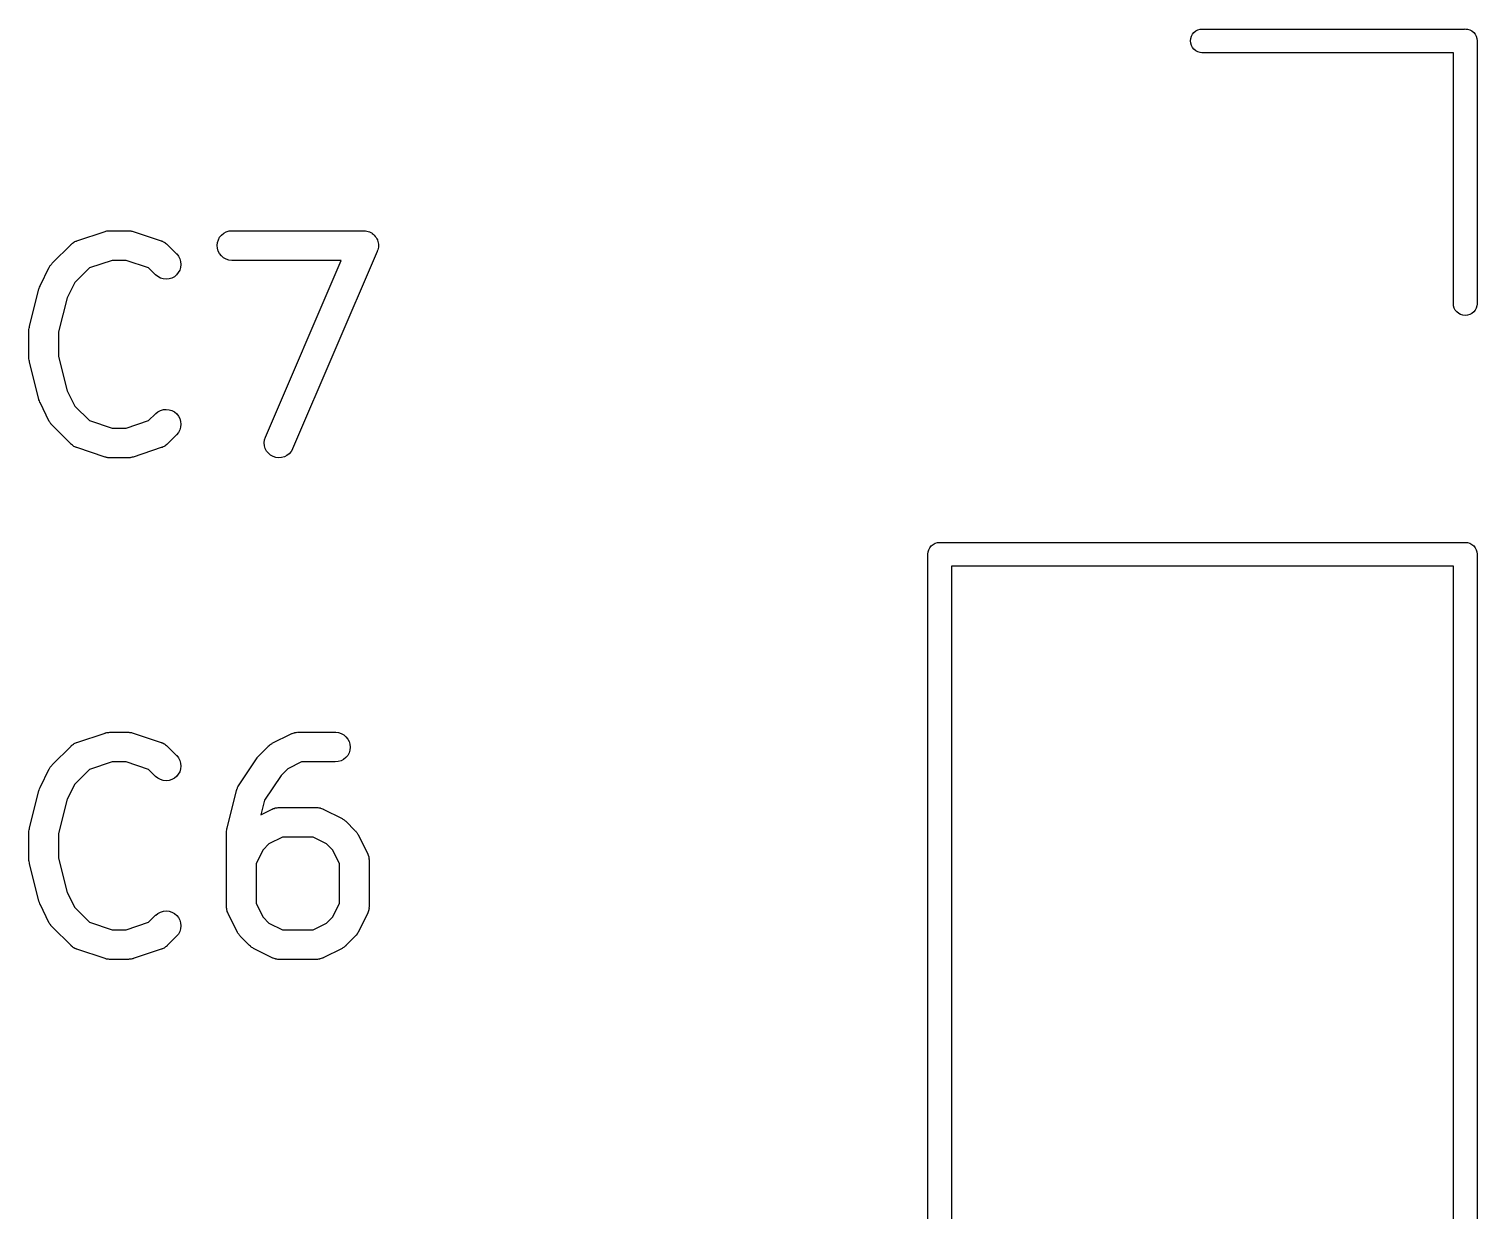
# Model space of a CAD drawing. Extents: x 108.9 to 171.3, y -114.4 to -56.8.
# Drawn here: x 118.52 to 125.85, y -91.2 to -85.22 of the extents above; entities that cross this region are included whole.
import ezdxf

# ---------------------------------------------------------------- set-up
doc = ezdxf.new("R2010")
doc.units = 0
doc.header["$MEASUREMENT"] = 0
doc.layers.add('BLACK', color=7, linetype='CONTINUOUS')

msp = doc.modelspace()

# ---------------------------------------------------------------- linework, layer by layer
at = {"layer": 'BLACK', "linetype": 'CONTINUOUS'}
for p, q in [((124.404, -85.2609), (124.41, -85.2505)), ((124.41, -85.2505), (124.417, -85.2414)), ((124.417, -85.2414), (124.427, -85.2339)), ((124.427, -85.2339), (124.437, -85.2283)), ((124.437, -85.2283), (124.448, -85.2249)), ((124.448, -85.2249), (124.457, -85.224)), ((124.457, -85.224), (125.787, -85.224)), ((125.787, -85.224), (125.79, -85.2237)), ((125.79, -85.2237), (125.793, -85.224)), ((125.793, -85.224), (125.793, -85.224)), ((125.793, -85.224), (125.802, -85.2249)), ((125.802, -85.2249), (125.813, -85.2283)), ((125.813, -85.2283), (125.823, -85.2339)), ((125.823, -85.2339), (125.833, -85.2414)), ((125.833, -85.2414), (125.84, -85.2505)), ((125.84, -85.2505), (125.846, -85.2609)), ((124.4, -85.284), (124.401, -85.2722)), ((124.401, -85.2958), (124.4, -85.284)), ((124.401, -85.2722), (124.404, -85.2609)), ((124.404, -85.3071), (124.401, -85.2958)), ((124.41, -85.3175), (124.404, -85.3071)), ((124.417, -85.3266), (124.41, -85.3175)), ((124.427, -85.3341), (124.417, -85.3266)), ((125.846, -85.2609), (125.849, -85.2722)), ((125.849, -85.2722), (125.85, -85.284)), ((125.85, -85.284), (125.85, -85.2869)), ((125.85, -85.2869), (125.85, -86.6169)), ((124.437, -85.3397), (124.427, -85.3341)), ((124.448, -85.3431), (124.437, -85.3397)), ((124.457, -85.344), (124.448, -85.3431)), ((125.73, -85.344), (124.457, -85.344)), ((125.73, -86.6169), (125.73, -85.344)), ((118.761, -86.2968), (118.904, -86.2492)), ((118.904, -86.2492), (118.905, -86.2489)), ((118.905, -86.2489), (118.909, -86.248)), ((118.909, -86.248), (118.913, -86.2468)), ((118.913, -86.2468), (118.916, -86.2465)), ((118.916, -86.2465), (118.919, -86.2459)), ((118.919, -86.2459), (118.923, -86.2458)), ((118.923, -86.2458), (118.928, -86.2454)), ((118.928, -86.2454), (119.023, -86.2454)), ((119.023, -86.2454), (119.024, -86.2454)), ((119.024, -86.2454), (119.028, -86.2459)), ((119.028, -86.2459), (119.032, -86.246)), ((119.032, -86.246), (119.035, -86.2467)), ((119.035, -86.2467), (119.038, -86.247)), ((119.038, -86.247), (119.042, -86.2483)), ((119.042, -86.2483), (119.047, -86.2492)), ((119.047, -86.2492), (119.189, -86.2968)), ((119.478, -86.2913), (119.484, -86.2784)), ((119.484, -86.2784), (119.494, -86.2672)), ((119.494, -86.2672), (119.505, -86.2579)), ((119.505, -86.2579), (119.518, -86.251)), ((119.518, -86.251), (119.532, -86.2468)), ((119.532, -86.2468), (119.547, -86.2454)), ((119.547, -86.2454), (120.213, -86.2454)), ((120.213, -86.2454), (120.214, -86.2454)), ((120.214, -86.2454), (120.215, -86.2454)), ((120.215, -86.2454), (120.215, -86.2454)), ((120.215, -86.2454), (120.222, -86.2462)), ((120.222, -86.2462), (120.229, -86.247)), ((120.229, -86.247), (120.229, -86.2471)), ((120.229, -86.2471), (120.229, -86.2471)), ((120.229, -86.2471), (120.236, -86.2493)), ((120.236, -86.2493), (120.243, -86.2514)), ((120.243, -86.2514), (120.243, -86.2516)), ((120.243, -86.2516), (120.243, -86.2517)), ((120.243, -86.2517), (120.249, -86.2551)), ((120.249, -86.2551), (120.256, -86.2585)), ((120.256, -86.2585), (120.256, -86.2587)), ((120.256, -86.2587), (120.256, -86.2588)), ((120.256, -86.2588), (120.262, -86.2634)), ((120.262, -86.2634), (120.267, -86.2679)), ((120.267, -86.2679), (120.267, -86.2681)), ((120.267, -86.2681), (120.267, -86.2683)), ((120.267, -86.2683), (120.272, -86.2739)), ((120.272, -86.2739), (120.276, -86.2793)), ((120.276, -86.2793), (120.276, -86.2795)), ((120.276, -86.2795), (120.276, -86.2797)), ((120.276, -86.2797), (120.28, -86.2861)), ((118.636, -86.4102), (118.732, -86.315)), ((118.732, -86.3142), (118.734, -86.3129)), ((118.732, -86.315), (118.732, -86.3142)), ((118.734, -86.3129), (118.736, -86.3113)), ((118.736, -86.3113), (118.74, -86.3083)), ((118.74, -86.3083), (118.744, -86.3051)), ((118.744, -86.3051), (118.746, -86.3041)), ((118.746, -86.3041), (118.748, -86.3028)), ((118.748, -86.3028), (118.752, -86.3007)), ((118.752, -86.3007), (118.757, -86.2984)), ((118.757, -86.2984), (118.759, -86.2977)), ((118.759, -86.2977), (118.761, -86.2968)), ((119.189, -86.2968), (119.19, -86.2972)), ((119.19, -86.2972), (119.192, -86.2981)), ((119.192, -86.2981), (119.195, -86.2988)), ((119.195, -86.2988), (119.199, -86.3012)), ((119.199, -86.3012), (119.204, -86.3033)), ((119.204, -86.3033), (119.205, -86.3046)), ((119.205, -86.3046), (119.207, -86.3057)), ((119.207, -86.3057), (119.211, -86.3089)), ((119.211, -86.3089), (119.216, -86.3119)), ((119.216, -86.3119), (119.217, -86.3136)), ((119.217, -86.3136), (119.219, -86.315)), ((119.219, -86.315), (119.266, -86.3626)), ((119.472, -86.3199), (119.473, -86.3053)), ((119.473, -86.3344), (119.472, -86.3199)), ((119.473, -86.3053), (119.478, -86.2913)), ((119.477, -86.3485), (119.473, -86.3344)), ((119.484, -86.3614), (119.477, -86.3485)), ((120.282, -86.3499), (119.854, -87.3499)), ((120.28, -86.2861), (120.283, -86.2923)), ((120.285, -86.3427), (120.282, -86.3494)), ((120.282, -86.3494), (120.282, -86.3497)), ((120.282, -86.3497), (120.282, -86.3499)), ((120.283, -86.2923), (120.283, -86.2925)), ((120.283, -86.2925), (120.283, -86.2928)), ((120.283, -86.2928), (120.285, -86.2995)), ((120.285, -86.2995), (120.287, -86.3063)), ((120.287, -86.336), (120.285, -86.3427)), ((120.287, -86.3063), (120.287, -86.3066)), ((120.287, -86.3066), (120.287, -86.3068)), ((120.287, -86.3068), (120.288, -86.3138)), ((120.288, -86.3285), (120.287, -86.3355)), ((120.287, -86.3355), (120.287, -86.3357)), ((120.287, -86.3357), (120.287, -86.336)), ((120.288, -86.3138), (120.288, -86.3209)), ((120.288, -86.3209), (120.288, -86.3212)), ((120.288, -86.3212), (120.288, -86.3214)), ((120.288, -86.3214), (120.288, -86.3285)), ((118.575, -86.5249), (118.622, -86.4297)), ((118.622, -86.4297), (118.623, -86.4288)), ((118.623, -86.4288), (118.625, -86.4252)), ((118.625, -86.4252), (118.627, -86.4215)), ((118.627, -86.4215), (118.629, -86.4191)), ((118.629, -86.4191), (118.631, -86.4165)), ((118.631, -86.4165), (118.634, -86.4135)), ((118.634, -86.4135), (118.636, -86.4102)), ((118.94, -86.3954), (118.825, -86.4336)), ((119.011, -86.3954), (118.94, -86.3954)), ((119.125, -86.4336), (119.011, -86.3954)), ((119.266, -86.3626), (119.267, -86.3633)), ((119.267, -86.3633), (119.276, -86.3748)), ((119.276, -86.3748), (119.283, -86.3878)), ((119.287, -86.431), (119.282, -86.4449)), ((119.283, -86.3878), (119.287, -86.4018)), ((119.287, -86.4018), (119.288, -86.4164)), ((119.288, -86.4164), (119.287, -86.431)), ((119.493, -86.3729), (119.484, -86.3614)), ((119.504, -86.3823), (119.493, -86.3729)), ((119.517, -86.3893), (119.504, -86.3823)), ((119.531, -86.3937), (119.517, -86.3893)), ((119.546, -86.3954), (119.531, -86.3937)), ((119.547, -86.3954), (119.546, -86.3954)), ((120.1, -86.3954), (119.547, -86.3954)), ((119.716, -87.2908), (120.1, -86.3954)), ((118.825, -86.4336), (118.751, -86.5077)), ((119.16, -86.4687), (119.125, -86.4336)), ((119.172, -86.4779), (119.16, -86.4687)), ((119.185, -86.4849), (119.172, -86.4779)), ((119.199, -86.4891), (119.185, -86.4849)), ((119.213, -86.4906), (119.199, -86.4891)), ((119.228, -86.4892), (119.213, -86.4906)), ((119.242, -86.4851), (119.228, -86.4892)), ((119.255, -86.4782), (119.242, -86.4851)), ((119.266, -86.469), (119.255, -86.4782)), ((119.275, -86.4578), (119.266, -86.469)), ((119.282, -86.4449), (119.275, -86.4578)), ((118.522, -86.7308), (118.569, -86.5403)), ((118.569, -86.5393), (118.57, -86.5389)), ((118.569, -86.5403), (118.569, -86.5393)), ((118.57, -86.5386), (118.572, -86.5321)), ((118.57, -86.5389), (118.57, -86.5386)), ((118.572, -86.5321), (118.575, -86.5256)), ((118.575, -86.5253), (118.575, -86.5249)), ((118.575, -86.5256), (118.575, -86.5253)), ((118.751, -86.5077), (118.713, -86.5847)), ((118.713, -86.5847), (118.669, -86.7582)), ((125.731, -86.6258), (125.73, -86.6169)), ((125.734, -86.6371), (125.731, -86.6258)), ((125.74, -86.6475), (125.734, -86.6371)), ((125.747, -86.6566), (125.74, -86.6475)), ((125.84, -86.6475), (125.833, -86.6566)), ((125.846, -86.6371), (125.84, -86.6475)), ((125.849, -86.6258), (125.846, -86.6371)), ((125.85, -86.6169), (125.849, -86.6258)), ((125.757, -86.6641), (125.747, -86.6566)), ((125.767, -86.6697), (125.757, -86.6641)), ((125.778, -86.6731), (125.767, -86.6697)), ((125.79, -86.6743), (125.778, -86.6731)), ((125.802, -86.6731), (125.79, -86.6743)), ((125.813, -86.6697), (125.802, -86.6731)), ((125.823, -86.6641), (125.813, -86.6697)), ((125.833, -86.6566), (125.823, -86.6641)), ((118.519, -86.7452), (118.52, -86.7393)), ((118.519, -86.7466), (118.519, -86.7452)), ((118.519, -86.7479), (118.519, -86.7466)), ((118.519, -86.749), (118.519, -86.7479)), ((118.519, -86.8918), (118.519, -86.749)), ((118.52, -86.7393), (118.521, -86.7334)), ((118.521, -86.7321), (118.522, -86.7308)), ((118.521, -86.7334), (118.521, -86.7321)), ((118.669, -86.7582), (118.669, -86.8826)), ((118.519, -86.8931), (118.519, -86.8918)), ((118.519, -86.8945), (118.519, -86.8931)), ((118.52, -86.9004), (118.519, -86.8945)), ((118.521, -86.9064), (118.52, -86.9004)), ((118.521, -86.9077), (118.521, -86.9064)), ((118.521, -86.909), (118.521, -86.9077)), ((118.522, -86.91), (118.521, -86.909)), ((118.569, -87.1005), (118.522, -86.91)), ((118.669, -86.8826), (118.713, -87.0561)), ((118.713, -87.0561), (118.751, -87.1331)), ((118.569, -87.1008), (118.569, -87.1005)), ((118.569, -87.1011), (118.569, -87.1008)), ((118.572, -87.1076), (118.569, -87.1011)), ((118.574, -87.1143), (118.572, -87.1076)), ((118.574, -87.1146), (118.574, -87.1143)), ((118.574, -87.1149), (118.574, -87.1146)), ((118.575, -87.1158), (118.574, -87.1149)), ((118.622, -87.2111), (118.575, -87.1158)), ((118.751, -87.1331), (118.825, -87.2072)), ((119.161, -87.1714), (119.172, -87.1622)), ((119.172, -87.1622), (119.185, -87.1555)), ((119.185, -87.1555), (119.2, -87.1514)), ((119.2, -87.1514), (119.214, -87.1501)), ((119.214, -87.1501), (119.229, -87.1517)), ((119.229, -87.1517), (119.243, -87.1561)), ((119.243, -87.1561), (119.255, -87.1631)), ((119.255, -87.1631), (119.267, -87.1725)), ((118.625, -87.2146), (118.622, -87.2111)), ((118.627, -87.2184), (118.625, -87.2146)), ((118.629, -87.2208), (118.627, -87.2184)), ((118.63, -87.2235), (118.629, -87.2208)), ((118.633, -87.2265), (118.63, -87.2235)), ((118.636, -87.2298), (118.633, -87.2265)), ((118.636, -87.2306), (118.636, -87.2298)), ((118.732, -87.3258), (118.636, -87.2306)), ((118.825, -87.2072), (118.94, -87.2454)), ((119.011, -87.2454), (119.125, -87.2072)), ((119.125, -87.2072), (119.16, -87.1721)), ((119.16, -87.1721), (119.161, -87.1714)), ((119.267, -87.1725), (119.276, -87.1839)), ((119.276, -87.1839), (119.283, -87.1968)), ((119.283, -87.1968), (119.287, -87.2108)), ((119.287, -87.2108), (119.288, -87.2254)), ((119.288, -87.2254), (119.287, -87.24)), ((118.94, -87.2454), (119.011, -87.2454)), ((119.266, -87.2782), (119.219, -87.3258)), ((119.276, -87.2669), (119.266, -87.2782)), ((119.283, -87.254), (119.276, -87.2669)), ((119.287, -87.24), (119.283, -87.254)), ((119.71, -87.3193), (119.711, -87.3048)), ((119.711, -87.3048), (119.716, -87.2908)), ((118.733, -87.3272), (118.732, -87.3258)), ((118.735, -87.3288), (118.733, -87.3272)), ((118.739, -87.3318), (118.735, -87.3288)), ((118.743, -87.3351), (118.739, -87.3318)), ((118.745, -87.3361), (118.743, -87.3351)), ((118.747, -87.3374), (118.745, -87.3361)), ((118.751, -87.3396), (118.747, -87.3374)), ((118.756, -87.342), (118.751, -87.3396)), ((118.758, -87.3426), (118.756, -87.342)), ((118.76, -87.3436), (118.758, -87.3426)), ((118.761, -87.3439), (118.76, -87.3436)), ((118.904, -87.3915), (118.761, -87.3439)), ((119.189, -87.3439), (119.047, -87.3915)), ((119.191, -87.343), (119.189, -87.3439)), ((119.194, -87.3424), (119.191, -87.343)), ((119.198, -87.34), (119.194, -87.3424)), ((119.203, -87.338), (119.198, -87.34)), ((119.205, -87.3367), (119.203, -87.338)), ((119.207, -87.3357), (119.205, -87.3367)), ((119.211, -87.3325), (119.207, -87.3357)), ((119.215, -87.3295), (119.211, -87.3325)), ((119.216, -87.3279), (119.215, -87.3295)), ((119.218, -87.3265), (119.216, -87.3279)), ((119.219, -87.3258), (119.218, -87.3265)), ((119.711, -87.3339), (119.71, -87.3193)), ((119.715, -87.348), (119.711, -87.3339)), ((119.722, -87.361), (119.715, -87.348)), ((119.731, -87.3725), (119.722, -87.361)), ((119.742, -87.382), (119.731, -87.3725)), ((119.755, -87.3891), (119.742, -87.382)), ((119.825, -87.3837), (119.812, -87.3903)), ((119.836, -87.3747), (119.825, -87.3837)), ((119.846, -87.3636), (119.836, -87.3747)), ((119.853, -87.3509), (119.846, -87.3636)), ((119.854, -87.3499), (119.853, -87.3509)), ((118.908, -87.3925), (118.904, -87.3915)), ((118.912, -87.3937), (118.908, -87.3925)), ((118.915, -87.3941), (118.912, -87.3937)), ((118.918, -87.3948), (118.915, -87.3941)), ((118.922, -87.3949), (118.918, -87.3948)), ((118.927, -87.3954), (118.922, -87.3949)), ((118.928, -87.3954), (118.927, -87.3954)), ((119.023, -87.3954), (118.928, -87.3954)), ((119.027, -87.395), (119.023, -87.3954)), ((119.031, -87.3949), (119.027, -87.395)), ((119.034, -87.3943), (119.031, -87.3949)), ((119.037, -87.394), (119.034, -87.3943)), ((119.041, -87.3927), (119.037, -87.394)), ((119.046, -87.3919), (119.041, -87.3927)), ((119.047, -87.3915), (119.046, -87.3919)), ((119.769, -87.3936), (119.755, -87.3891)), ((119.783, -87.3954), (119.769, -87.3936)), ((119.798, -87.3942), (119.783, -87.3954)), ((119.812, -87.3903), (119.798, -87.3942)), ((123.107, -87.8283), (123.118, -87.8249)), ((123.118, -87.8249), (123.127, -87.824)), ((123.127, -87.824), (123.13, -87.8237)), ((123.13, -87.8237), (123.133, -87.824)), ((123.133, -87.824), (125.787, -87.824)), ((125.787, -87.824), (125.79, -87.8237)), ((125.79, -87.8237), (125.793, -87.824)), ((125.793, -87.824), (125.793, -87.824)), ((125.793, -87.824), (125.802, -87.8249)), ((125.802, -87.8249), (125.813, -87.8283)), ((123.07, -87.884), (123.071, -87.8722)), ((123.07, -87.8869), (123.07, -87.884)), ((123.07, -95.561), (123.07, -87.8869)), ((123.071, -87.8722), (123.074, -87.8609)), ((123.074, -87.8609), (123.08, -87.8505)), ((123.08, -87.8505), (123.087, -87.8414)), ((123.087, -87.8414), (123.097, -87.8339)), ((123.097, -87.8339), (123.107, -87.8283)), ((125.813, -87.8283), (125.823, -87.8339)), ((125.823, -87.8339), (125.833, -87.8414)), ((125.833, -87.8414), (125.84, -87.8505)), ((125.84, -87.8505), (125.846, -87.8609)), ((125.846, -87.8609), (125.849, -87.8722)), ((125.849, -87.8722), (125.85, -87.884)), ((125.85, -87.884), (125.85, -87.8869)), ((125.85, -87.8869), (125.85, -95.5611)), ((123.19, -87.944), (123.19, -95.504)), ((125.73, -87.944), (123.19, -87.944)), ((125.73, -95.504), (125.73, -87.944)), ((118.734, -88.8529), (118.736, -88.8513)), ((118.736, -88.8513), (118.74, -88.8483)), ((118.74, -88.8483), (118.744, -88.8451)), ((118.744, -88.8451), (118.746, -88.8441)), ((118.746, -88.8441), (118.748, -88.8428)), ((118.748, -88.8428), (118.752, -88.8407)), ((118.752, -88.8407), (118.757, -88.8384)), ((118.757, -88.8384), (118.759, -88.8377)), ((118.759, -88.8377), (118.761, -88.8368)), ((118.761, -88.8368), (118.904, -88.7892)), ((118.904, -88.7892), (118.905, -88.7889)), ((118.905, -88.7889), (118.909, -88.788)), ((118.909, -88.788), (118.913, -88.7868)), ((118.913, -88.7868), (118.916, -88.7865)), ((118.916, -88.7865), (118.919, -88.7859)), ((118.919, -88.7859), (118.923, -88.7858)), ((118.923, -88.7858), (118.928, -88.7854)), ((118.928, -88.7854), (119.023, -88.7854)), ((119.023, -88.7854), (119.024, -88.7854)), ((119.024, -88.7854), (119.028, -88.7859)), ((119.028, -88.7859), (119.032, -88.786)), ((119.032, -88.786), (119.035, -88.7867)), ((119.035, -88.7867), (119.038, -88.787)), ((119.038, -88.787), (119.042, -88.7883)), ((119.042, -88.7883), (119.047, -88.7892)), ((119.047, -88.7892), (119.189, -88.8368)), ((119.189, -88.8368), (119.19, -88.8372)), ((119.19, -88.8372), (119.192, -88.8381)), ((119.192, -88.8381), (119.195, -88.8388)), ((119.195, -88.8388), (119.199, -88.8412)), ((119.199, -88.8412), (119.204, -88.8433)), ((119.204, -88.8433), (119.205, -88.8446)), ((119.205, -88.8446), (119.207, -88.8457)), ((119.207, -88.8457), (119.211, -88.8489)), ((119.211, -88.8489), (119.216, -88.8519)), ((119.732, -88.8542), (119.736, -88.8516)), ((119.736, -88.8516), (119.739, -88.8487)), ((119.739, -88.8487), (119.741, -88.847)), ((119.741, -88.847), (119.744, -88.8451)), ((119.744, -88.8451), (119.748, -88.8432)), ((119.748, -88.8432), (119.751, -88.8409)), ((119.751, -88.8409), (119.846, -88.7933)), ((119.846, -88.7933), (119.847, -88.7928)), ((119.847, -88.7928), (119.849, -88.7921)), ((119.849, -88.7921), (119.851, -88.791)), ((119.851, -88.791), (119.856, -88.7896)), ((119.856, -88.7896), (119.861, -88.7878)), ((119.861, -88.7878), (119.863, -88.7874)), ((119.863, -88.7874), (119.865, -88.7868)), ((119.865, -88.7868), (119.871, -88.7863)), ((119.871, -88.7863), (119.876, -88.7855)), ((119.876, -88.7855), (119.878, -88.7856)), ((119.878, -88.7856), (119.88, -88.7854)), ((119.88, -88.7854), (120.07, -88.7854)), ((120.07, -88.7854), (120.072, -88.7854)), ((120.072, -88.7854), (120.086, -88.787)), ((120.086, -88.787), (120.1, -88.7914)), ((120.1, -88.7914), (120.113, -88.7985)), ((120.113, -88.7985), (120.124, -88.8079)), ((120.124, -88.8079), (120.133, -88.8193)), ((120.133, -88.8193), (120.14, -88.8323)), ((120.14, -88.8323), (120.144, -88.8463)), ((120.144, -88.8463), (120.145, -88.8609)), ((118.636, -88.9502), (118.732, -88.855)), ((118.732, -88.8542), (118.734, -88.8529)), ((118.732, -88.855), (118.732, -88.8542)), ((119.216, -88.8519), (119.217, -88.8536)), ((119.217, -88.8536), (119.219, -88.855)), ((119.219, -88.855), (119.266, -88.9026)), ((119.266, -88.9026), (119.267, -88.9033)), ((119.267, -88.9033), (119.276, -88.9148)), ((119.276, -88.9148), (119.283, -88.9278)), ((119.579, -89.0569), (119.675, -88.914)), ((119.675, -88.9131), (119.68, -88.9079)), ((119.675, -88.9139), (119.675, -88.9131)), ((119.675, -88.914), (119.675, -88.9139)), ((119.675, -88.9139), (119.675, -88.9139)), ((119.675, -88.9139), (119.675, -88.9139)), ((119.68, -88.9079), (119.684, -88.9026)), ((119.684, -88.9026), (119.732, -88.855)), ((119.732, -88.855), (119.732, -88.8542)), ((120.112, -88.9228), (120.099, -88.9297)), ((120.123, -88.9136), (120.112, -88.9228)), ((120.133, -88.9023), (120.123, -88.9136)), ((120.14, -88.8894), (120.133, -88.9023)), ((120.144, -88.8755), (120.14, -88.8894)), ((120.145, -88.8609), (120.144, -88.8755)), ((118.575, -89.0649), (118.622, -88.9697)), ((118.622, -88.9697), (118.623, -88.9688)), ((118.623, -88.9688), (118.625, -88.9652)), ((118.625, -88.9652), (118.627, -88.9615)), ((118.627, -88.9615), (118.629, -88.9591)), ((118.629, -88.9591), (118.631, -88.9565)), ((118.631, -88.9565), (118.634, -88.9535)), ((118.634, -88.9535), (118.636, -88.9502)), ((118.825, -88.9736), (118.751, -89.0477)), ((118.94, -88.9354), (118.825, -88.9736)), ((119.011, -88.9354), (118.94, -88.9354)), ((119.125, -88.9736), (119.011, -88.9354)), ((119.16, -89.0087), (119.125, -88.9736)), ((119.275, -88.9978), (119.266, -89.009)), ((119.282, -88.9849), (119.275, -88.9978)), ((119.287, -88.971), (119.282, -88.9849)), ((119.283, -88.9278), (119.287, -88.9418)), ((119.287, -88.9418), (119.288, -88.9564)), ((119.288, -88.9564), (119.287, -88.971)), ((119.829, -88.9696), (119.795, -89.0034)), ((119.898, -88.9354), (119.829, -88.9696)), ((120.07, -88.9354), (119.898, -88.9354)), ((120.085, -88.934), (120.07, -88.9354)), ((120.099, -88.9297), (120.085, -88.934)), ((118.572, -89.0721), (118.575, -89.0656)), ((118.575, -89.0653), (118.575, -89.0649)), ((118.575, -89.0656), (118.575, -89.0653)), ((118.751, -89.0477), (118.713, -89.1247)), ((119.172, -89.0179), (119.16, -89.0087)), ((119.185, -89.0249), (119.172, -89.0179)), ((119.199, -89.0291), (119.185, -89.0249)), ((119.213, -89.0306), (119.199, -89.0291)), ((119.228, -89.0292), (119.213, -89.0306)), ((119.242, -89.0251), (119.228, -89.0292)), ((119.255, -89.0182), (119.242, -89.0251)), ((119.266, -89.009), (119.255, -89.0182)), ((119.571, -89.0746), (119.573, -89.0698)), ((119.573, -89.0698), (119.574, -89.0677)), ((119.574, -89.0677), (119.575, -89.0656)), ((119.575, -89.0656), (119.577, -89.0613)), ((119.577, -89.0613), (119.579, -89.0569)), ((119.795, -89.0034), (119.712, -89.1293)), ((118.522, -89.2708), (118.569, -89.0803)), ((118.569, -89.0793), (118.57, -89.0789)), ((118.569, -89.0803), (118.569, -89.0793)), ((118.57, -89.0786), (118.572, -89.0721)), ((118.57, -89.0789), (118.57, -89.0786)), ((118.713, -89.1247), (118.669, -89.2982)), ((119.522, -89.2708), (119.569, -89.0803)), ((119.569, -89.0793), (119.571, -89.0746)), ((119.569, -89.0803), (119.569, -89.0793)), ((119.712, -89.1293), (119.693, -89.2034)), ((119.693, -89.2034), (119.751, -89.1743)), ((119.751, -89.1743), (119.752, -89.1738)), ((119.752, -89.1738), (119.754, -89.173)), ((119.754, -89.173), (119.756, -89.172)), ((119.756, -89.172), (119.761, -89.1705)), ((119.761, -89.1705), (119.766, -89.1687)), ((119.766, -89.1687), (119.768, -89.1684)), ((119.768, -89.1684), (119.77, -89.1678)), ((119.77, -89.1678), (119.775, -89.1673)), ((119.775, -89.1673), (119.78, -89.1665)), ((119.78, -89.1665), (119.783, -89.1665)), ((119.783, -89.1665), (119.785, -89.1663)), ((119.785, -89.1663), (119.975, -89.1663)), ((119.975, -89.1663), (119.976, -89.1663)), ((119.976, -89.1663), (119.978, -89.1666)), ((119.978, -89.1666), (119.981, -89.1665)), ((119.981, -89.1665), (119.986, -89.1674)), ((119.986, -89.1674), (119.991, -89.168)), ((119.991, -89.168), (119.993, -89.1686)), ((119.993, -89.1686), (119.995, -89.169)), ((119.995, -89.169), (120, -89.1709)), ((120, -89.1709), (120.005, -89.1724)), ((120.005, -89.1724), (120.007, -89.1735)), ((120.007, -89.1735), (120.009, -89.1743)), ((120.009, -89.1743), (120.104, -89.2219)), ((118.519, -89.2852), (118.52, -89.2793)), ((118.519, -89.2866), (118.519, -89.2852)), ((118.519, -89.2879), (118.519, -89.2866)), ((118.519, -89.289), (118.519, -89.2879)), ((118.519, -89.4318), (118.519, -89.289)), ((118.52, -89.2793), (118.521, -89.2734)), ((118.521, -89.2721), (118.522, -89.2708)), ((118.521, -89.2734), (118.521, -89.2721)), ((119.519, -89.2852), (119.52, -89.2793)), ((119.519, -89.2866), (119.519, -89.2852)), ((119.519, -89.2879), (119.519, -89.2866)), ((119.519, -89.289), (119.519, -89.2879)), ((119.519, -89.6699), (119.519, -89.289)), ((119.52, -89.2793), (119.521, -89.2734)), ((119.521, -89.2721), (119.522, -89.2708)), ((119.521, -89.2734), (119.521, -89.2721)), ((120.104, -89.2219), (120.105, -89.2223)), ((120.105, -89.2223), (120.108, -89.2246)), ((120.108, -89.2246), (120.112, -89.2266)), ((120.112, -89.2266), (120.115, -89.2286)), ((120.115, -89.2286), (120.117, -89.2303)), ((120.117, -89.2303), (120.12, -89.2332)), ((120.12, -89.2332), (120.124, -89.2359)), ((120.124, -89.2359), (120.171, -89.2835)), ((120.171, -89.2835), (120.172, -89.2843)), ((120.172, -89.2843), (120.174, -89.2876)), ((120.174, -89.2876), (120.177, -89.2906)), ((120.177, -89.2906), (120.179, -89.2933)), ((118.669, -89.2982), (118.669, -89.4226)), ((119.734, -89.3506), (119.704, -89.381)), ((119.802, -89.3163), (119.734, -89.3506)), ((119.958, -89.3163), (119.802, -89.3163)), ((120.026, -89.3506), (119.958, -89.3163)), ((120.056, -89.381), (120.026, -89.3506)), ((120.179, -89.2933), (120.181, -89.2957)), ((120.181, -89.2957), (120.183, -89.2995)), ((120.183, -89.2995), (120.185, -89.303)), ((120.185, -89.303), (120.233, -89.3983)), ((118.519, -89.4331), (118.519, -89.4318)), ((118.519, -89.4345), (118.519, -89.4331)), ((118.52, -89.4404), (118.519, -89.4345)), ((118.669, -89.4226), (118.713, -89.5961)), ((119.704, -89.381), (119.669, -89.4495)), ((120.091, -89.4495), (120.056, -89.381)), ((120.233, -89.3983), (120.233, -89.3992)), ((120.233, -89.3992), (120.234, -89.4013)), ((120.234, -89.4013), (120.235, -89.4032)), ((120.235, -89.4032), (120.237, -89.4081)), ((120.237, -89.4081), (120.238, -89.4129)), ((120.238, -89.4129), (120.239, -89.4151)), ((120.239, -89.4151), (120.239, -89.4172)), ((120.239, -89.4172), (120.24, -89.4223)), ((120.24, -89.4223), (120.241, -89.4274)), ((120.241, -89.4274), (120.24, -89.4296)), ((120.24, -89.4296), (120.241, -89.4318)), ((120.241, -89.4318), (120.241, -89.6699)), ((118.521, -89.4464), (118.52, -89.4404)), ((118.521, -89.4477), (118.521, -89.4464)), ((118.521, -89.449), (118.521, -89.4477)), ((118.522, -89.45), (118.521, -89.449)), ((118.569, -89.6405), (118.522, -89.45)), ((119.669, -89.4495), (119.669, -89.6522)), ((120.091, -89.6522), (120.091, -89.4495)), ((118.569, -89.6408), (118.569, -89.6405)), ((118.569, -89.6411), (118.569, -89.6408)), ((118.572, -89.6476), (118.569, -89.6411)), ((118.574, -89.6543), (118.572, -89.6476)), ((118.574, -89.6546), (118.574, -89.6543)), ((118.574, -89.6549), (118.574, -89.6546)), ((118.575, -89.6558), (118.574, -89.6549)), ((118.622, -89.7511), (118.575, -89.6558)), ((118.713, -89.5961), (118.751, -89.6731)), ((119.669, -89.6522), (119.704, -89.7207)), ((120.056, -89.7207), (120.091, -89.6522)), ((118.751, -89.6731), (118.825, -89.7472)), ((119.125, -89.7472), (119.16, -89.7121)), ((119.16, -89.7121), (119.161, -89.7114)), ((119.161, -89.7114), (119.172, -89.7022)), ((119.172, -89.7022), (119.185, -89.6955)), ((119.185, -89.6955), (119.2, -89.6914)), ((119.2, -89.6914), (119.214, -89.6901)), ((119.214, -89.6901), (119.229, -89.6917)), ((119.229, -89.6917), (119.243, -89.6961)), ((119.243, -89.6961), (119.255, -89.7031)), ((119.255, -89.7031), (119.267, -89.7125)), ((119.267, -89.7125), (119.276, -89.7239)), ((119.276, -89.7239), (119.283, -89.7368)), ((119.519, -89.6721), (119.519, -89.6699)), ((119.519, -89.6743), (119.519, -89.6721)), ((119.52, -89.6794), (119.519, -89.6743)), ((119.521, -89.6845), (119.52, -89.6794)), ((119.521, -89.6866), (119.521, -89.6845)), ((119.522, -89.6888), (119.521, -89.6866)), ((119.523, -89.6936), (119.522, -89.6888)), ((119.525, -89.6985), (119.523, -89.6936)), ((119.526, -89.7004), (119.525, -89.6985)), ((119.527, -89.7025), (119.526, -89.7004)), ((119.527, -89.7034), (119.527, -89.7025)), ((119.575, -89.7987), (119.527, -89.7034)), ((119.704, -89.7207), (119.734, -89.7511)), ((120.026, -89.7511), (120.056, -89.7207)), ((120.233, -89.7034), (120.185, -89.7987)), ((120.234, -89.7014), (120.233, -89.7034)), ((120.235, -89.6994), (120.234, -89.7014)), ((120.236, -89.6946), (120.235, -89.6994)), ((120.238, -89.6898), (120.236, -89.6946)), ((120.239, -89.6855), (120.238, -89.6876)), ((120.238, -89.6876), (120.238, -89.6898)), ((120.24, -89.6804), (120.239, -89.6855)), ((120.241, -89.671), (120.24, -89.6731)), ((120.24, -89.6731), (120.241, -89.6754)), ((120.241, -89.6754), (120.24, -89.6804)), ((120.241, -89.6699), (120.241, -89.671)), ((118.625, -89.7546), (118.622, -89.7511)), ((118.627, -89.7584), (118.625, -89.7546)), ((118.629, -89.7608), (118.627, -89.7584)), ((118.63, -89.7635), (118.629, -89.7608)), ((118.633, -89.7665), (118.63, -89.7635)), ((118.636, -89.7698), (118.633, -89.7665)), ((118.636, -89.7706), (118.636, -89.7698)), ((118.732, -89.8658), (118.636, -89.7706)), ((118.825, -89.7472), (118.94, -89.7854)), ((118.94, -89.7854), (119.011, -89.7854)), ((119.011, -89.7854), (119.125, -89.7472)), ((119.283, -89.794), (119.276, -89.8069)), ((119.283, -89.7368), (119.287, -89.7508)), ((119.287, -89.78), (119.283, -89.794)), ((119.287, -89.7508), (119.288, -89.7654)), ((119.288, -89.7654), (119.287, -89.78)), ((119.577, -89.8023), (119.575, -89.7987)), ((119.579, -89.806), (119.577, -89.8023)), ((119.734, -89.7511), (119.802, -89.7854)), ((119.802, -89.7854), (119.958, -89.7854)), ((119.958, -89.7854), (120.026, -89.7511)), ((120.182, -89.8032), (120.18, -89.8069)), ((120.185, -89.7996), (120.182, -89.8032)), ((120.185, -89.7987), (120.185, -89.7996)), ((118.733, -89.8672), (118.732, -89.8658)), ((118.735, -89.8688), (118.733, -89.8672)), ((118.739, -89.8718), (118.735, -89.8688)), ((118.743, -89.8751), (118.739, -89.8718)), ((118.745, -89.8761), (118.743, -89.8751)), ((118.747, -89.8774), (118.745, -89.8761)), ((118.751, -89.8796), (118.747, -89.8774)), ((119.203, -89.878), (119.198, -89.88)), ((119.205, -89.8767), (119.203, -89.878)), ((119.207, -89.8757), (119.205, -89.8767)), ((119.211, -89.8725), (119.207, -89.8757)), ((119.215, -89.8695), (119.211, -89.8725)), ((119.216, -89.8679), (119.215, -89.8695)), ((119.218, -89.8665), (119.216, -89.8679)), ((119.219, -89.8658), (119.218, -89.8665)), ((119.266, -89.8182), (119.219, -89.8658)), ((119.276, -89.8069), (119.266, -89.8182)), ((119.581, -89.8084), (119.579, -89.806)), ((119.583, -89.8111), (119.581, -89.8084)), ((119.586, -89.8141), (119.583, -89.8111)), ((119.588, -89.8174), (119.586, -89.8141)), ((119.589, -89.8182), (119.588, -89.8174)), ((119.636, -89.8658), (119.589, -89.8182)), ((119.64, -89.8685), (119.636, -89.8658)), ((119.643, -89.8714), (119.64, -89.8685)), ((119.645, -89.8731), (119.643, -89.8714)), ((119.648, -89.8751), (119.645, -89.8731)), ((119.652, -89.8771), (119.648, -89.8751)), ((119.655, -89.8794), (119.652, -89.8771)), ((120.108, -89.8776), (120.104, -89.8798)), ((120.111, -89.8757), (120.108, -89.8776)), ((120.114, -89.8737), (120.111, -89.8757)), ((120.116, -89.8721), (120.114, -89.8737)), ((120.119, -89.8692), (120.116, -89.8721)), ((120.123, -89.8665), (120.119, -89.8692)), ((120.124, -89.8658), (120.123, -89.8665)), ((120.171, -89.8182), (120.124, -89.8658)), ((120.174, -89.8149), (120.171, -89.8182)), ((120.177, -89.8119), (120.174, -89.8149)), ((120.178, -89.8093), (120.177, -89.8119)), ((120.18, -89.8069), (120.178, -89.8093)), ((118.756, -89.882), (118.751, -89.8796)), ((118.758, -89.8826), (118.756, -89.882)), ((118.76, -89.8836), (118.758, -89.8826)), ((118.761, -89.8839), (118.76, -89.8836)), ((118.904, -89.9315), (118.761, -89.8839)), ((118.908, -89.9325), (118.904, -89.9315)), ((118.912, -89.9337), (118.908, -89.9325)), ((118.915, -89.9341), (118.912, -89.9337)), ((118.918, -89.9348), (118.915, -89.9341)), ((118.922, -89.9349), (118.918, -89.9348)), ((118.927, -89.9354), (118.922, -89.9349)), ((118.928, -89.9354), (118.927, -89.9354)), ((119.023, -89.9354), (118.928, -89.9354)), ((119.027, -89.935), (119.023, -89.9354)), ((119.031, -89.9349), (119.027, -89.935)), ((119.034, -89.9343), (119.031, -89.9349)), ((119.037, -89.934), (119.034, -89.9343)), ((119.041, -89.9327), (119.037, -89.934)), ((119.046, -89.9319), (119.041, -89.9327)), ((119.047, -89.9315), (119.046, -89.9319)), ((119.189, -89.8839), (119.047, -89.9315)), ((119.191, -89.883), (119.189, -89.8839)), ((119.194, -89.8824), (119.191, -89.883)), ((119.198, -89.88), (119.194, -89.8824)), ((119.656, -89.8798), (119.655, -89.8794)), ((119.751, -89.9275), (119.656, -89.8798)), ((119.753, -89.9283), (119.751, -89.9275)), ((119.755, -89.9293), (119.753, -89.9283)), ((119.76, -89.9309), (119.755, -89.9293)), ((119.765, -89.9327), (119.76, -89.9309)), ((119.767, -89.9331), (119.765, -89.9327)), ((119.769, -89.9337), (119.767, -89.9331)), ((119.774, -89.9343), (119.769, -89.9337)), ((119.779, -89.9352), (119.774, -89.9343)), ((119.782, -89.9351), (119.779, -89.9352)), ((119.784, -89.9354), (119.782, -89.9351)), ((119.785, -89.9354), (119.784, -89.9354)), ((119.975, -89.9354), (119.785, -89.9354)), ((119.977, -89.9352), (119.975, -89.9354)), ((119.98, -89.9353), (119.977, -89.9352)), ((119.985, -89.9345), (119.98, -89.9353)), ((119.99, -89.934), (119.985, -89.9345)), ((119.992, -89.9333), (119.99, -89.934)), ((119.994, -89.933), (119.992, -89.9333)), ((119.999, -89.9312), (119.994, -89.933)), ((120.004, -89.9297), (119.999, -89.9312)), ((120.006, -89.9287), (120.004, -89.9297)), ((120.008, -89.9279), (120.006, -89.9287)), ((120.009, -89.9275), (120.008, -89.9279)), ((120.104, -89.8798), (120.009, -89.9275))]:
    msp.add_line(p, q, dxfattribs=at)

doc.saveas('drawing.dxf')
